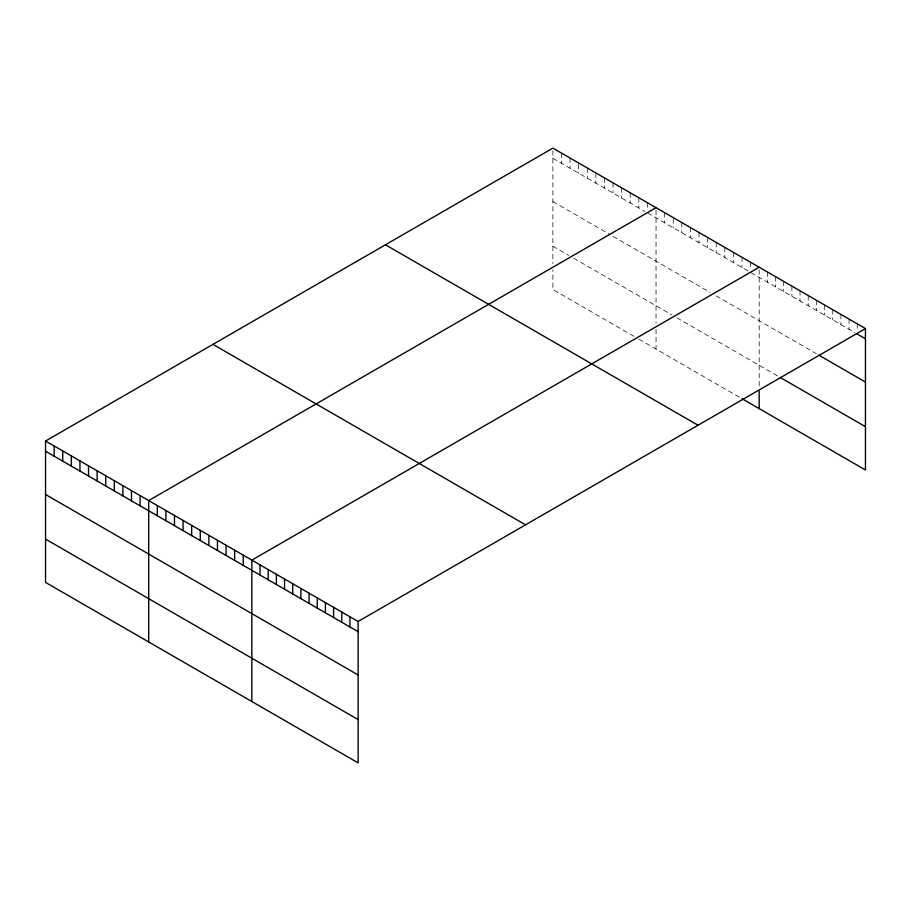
<?xml version="1.0" encoding="UTF-8"?>
<svg xmlns="http://www.w3.org/2000/svg" width="911" height="911" viewBox="0 0 911 911"><rect width="100%" height="100%" fill="white"/><g stroke="black" fill="none" stroke-linecap="round" stroke-linejoin="round"><path stroke-width="0.68" stroke-dasharray="4.55 3.42" d="M552.886 158.309L644.977 211.489M647.436 212.901L854.939 332.709M552.886 201.604L610.598 234.924M613.046 236.348L710.056 292.351M716.194 295.893L816.404 353.753M552.886 246.221L568.851 255.433M573.759 258.269L671.988 314.978M676.907 317.814L779.03 376.778M633.931 336.296L552.886 289.516L552.886 269.713M638.839 339.143L740.757 397.982M857.274 323.86L857.274 331.502M849.098 319.146L849.098 329.326M840.921 314.42L840.921 324.612M832.745 309.706L832.745 319.898M824.58 304.98L824.58 315.172M816.404 300.266L816.404 310.457M808.228 295.551L808.228 305.732M800.052 290.825L800.052 301.017M791.875 286.111L791.875 296.291M783.699 281.385L783.699 291.577M775.523 276.671L775.523 286.851M767.347 271.945L767.347 282.137M759.182 269.77L759.182 387.585M750.584 262.266L750.584 269.907M741.987 257.301L741.987 267.492M733.389 252.336L733.389 262.527M724.792 247.382L724.792 257.562M716.194 242.417L716.194 252.598M707.608 237.452L707.608 247.644M699.01 232.487L699.01 242.679M690.413 227.522L690.413 237.714M681.815 222.569L681.815 232.749M673.218 218.879L673.218 227.784M664.62 212.639L664.62 222.831M656.034 210.225L656.034 323.086M656.034 329.27L656.034 349.061M647.436 202.709L647.436 210.35M638.839 197.755L638.839 207.936M630.241 192.79L630.241 202.971M621.644 187.825L621.644 198.017M613.057 182.86L613.057 193.052M604.46 177.896L604.46 188.087M595.862 172.942L595.862 183.122M587.265 167.977L587.265 178.157M578.667 164.287L578.667 173.204M570.07 158.047L570.07 168.239M561.483 153.082L561.483 163.274M552.886 150.668L552.886 263.53"/><path stroke-width="1.37" d="M45.55 441.026L358.114 621.484L358.114 762.871L45.55 582.414L45.55 441.026L552.886 148.129L865.45 328.586L865.45 469.974L741.987 398.688M656.034 207.674L148.698 500.583L148.698 641.97M759.182 267.23L251.846 560.128L251.846 701.516M358.114 621.484L865.45 328.586M857.274 334.052L865.45 338.767M818.738 355.096L865.45 382.062M780.203 377.45L865.45 426.678M385.467 244.786L698.031 425.243M212.969 344.369L525.533 524.827M45.55 451.218L358.114 631.676M45.55 494.514L358.114 674.971M45.55 539.118L358.114 719.576M759.182 391.297L759.182 408.618M349.938 616.77L349.938 626.962M341.773 612.055L341.773 622.236M333.597 607.33L333.597 617.521M325.421 602.615L325.421 612.796M317.244 597.889L317.244 608.081M309.068 593.175L309.068 603.355M300.892 588.449L300.892 598.641M292.716 583.735L292.716 593.915M284.539 579.009L284.539 589.201M276.375 574.294L276.375 584.475M268.198 569.569L268.198 579.76M260.022 564.854L260.022 575.046M243.248 555.175L243.248 565.355M234.651 550.21L234.651 560.39M226.053 545.245L226.053 555.437M217.467 540.28L217.467 550.472M208.87 535.315L208.87 545.507M200.272 530.361L200.272 540.542M191.674 525.396L191.674 535.588M183.077 520.432L183.077 530.623M174.479 515.467L174.479 525.658M165.893 510.502L165.893 520.693M157.296 505.548L157.296 515.728M140.1 495.618L140.1 505.81M131.503 490.653L131.503 500.845M122.905 485.688L122.905 495.88M114.319 480.735L114.319 490.915M105.722 475.77L105.722 485.962M97.124 470.805L97.124 480.997M88.526 465.84L88.526 476.032M79.929 460.875L79.929 471.067M71.331 455.921L71.331 466.102M62.745 450.956L62.745 461.148M54.148 445.991L54.148 456.183"/></g></svg>
